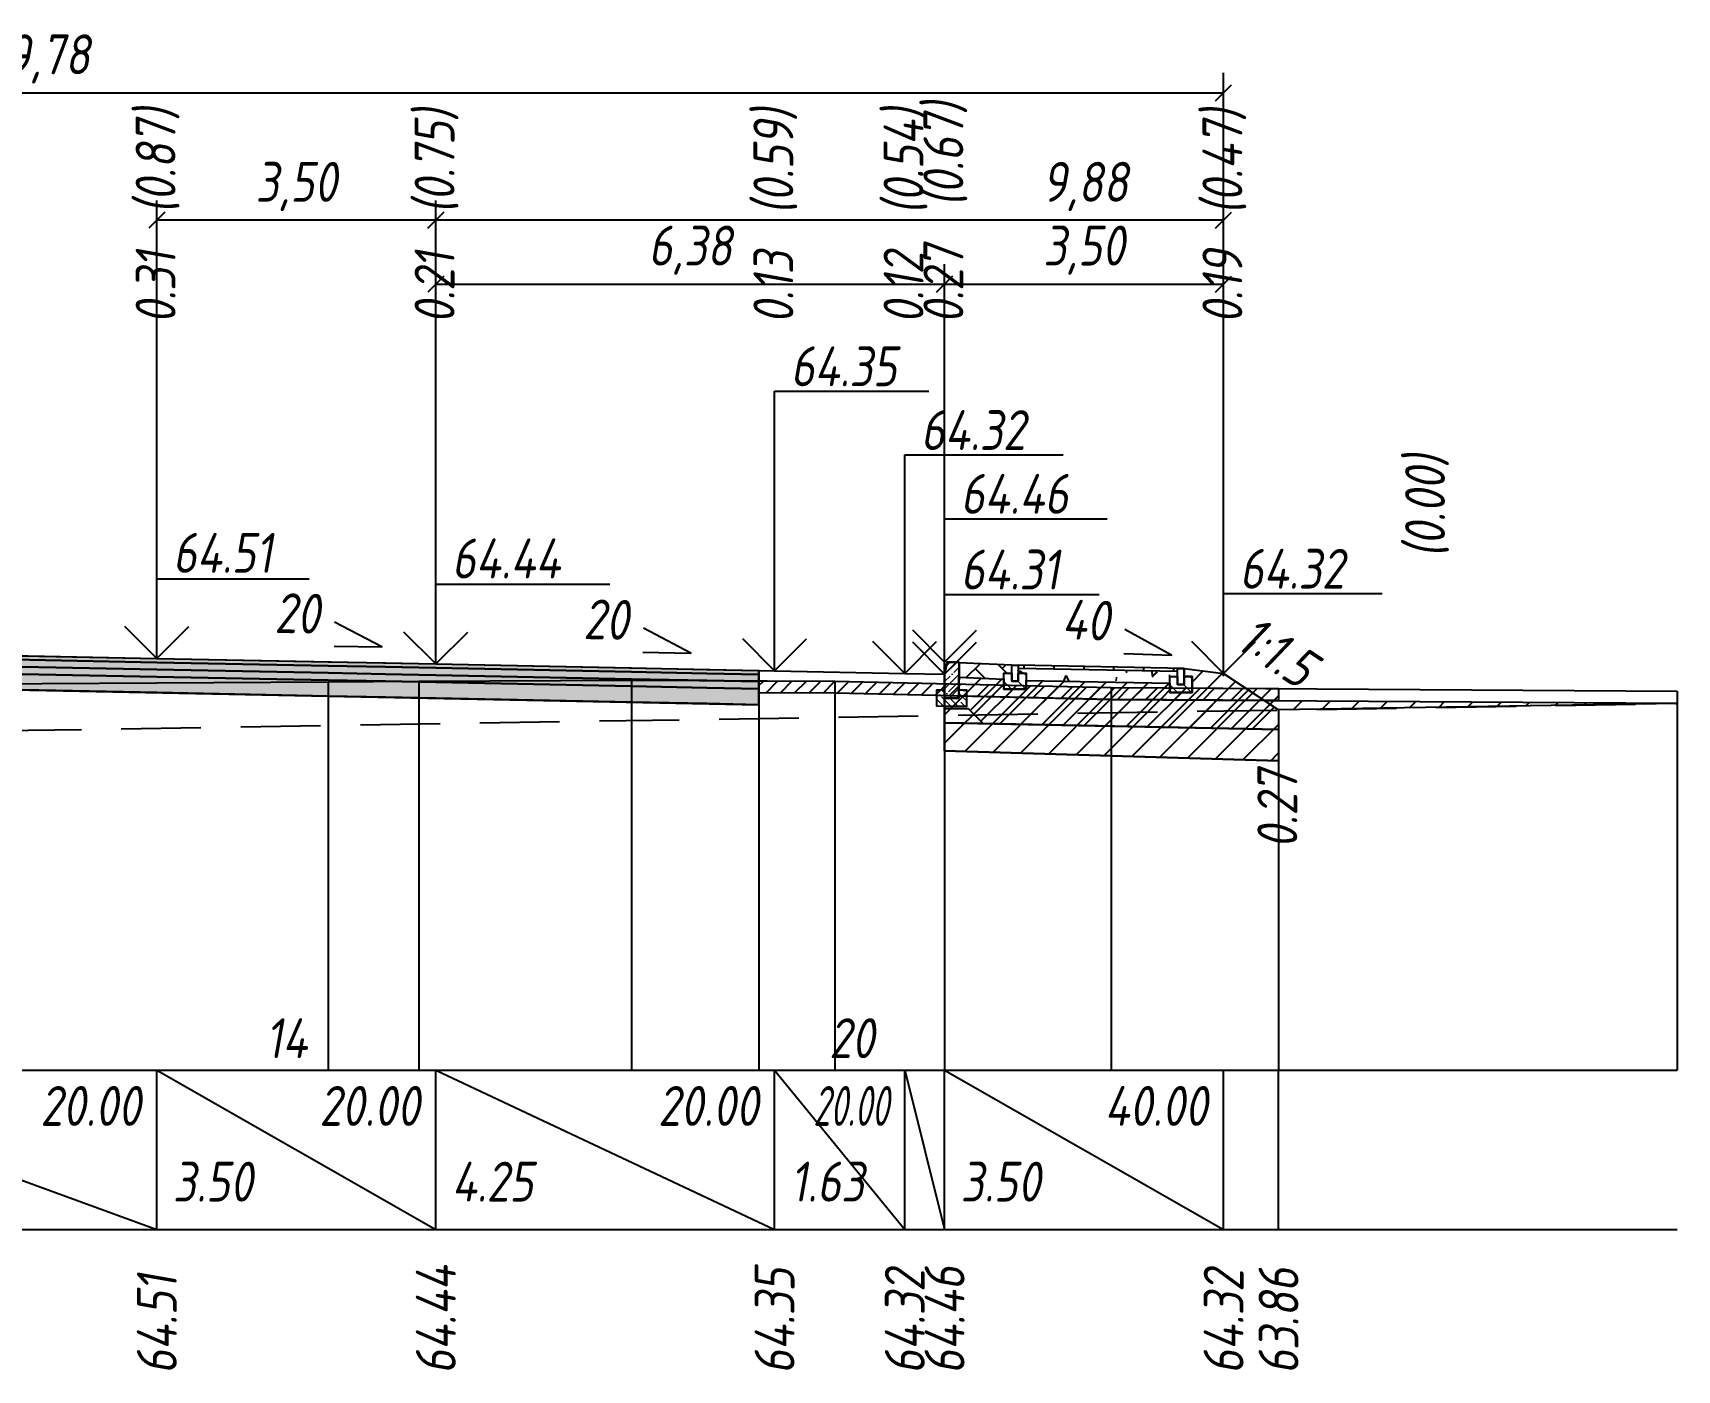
# Model space of a CAD drawing. Extents: x -717 to 1451, y -133302 to 233.
# Drawn here: x 186.9 to 290.1, y -129225.8 to -129141.9 of the extents above; entities that cross this region are included whole.
import ezdxf
from ezdxf.enums import TextEntityAlignment as Align

# ---------------------------------------------------------------- set-up
doc = ezdxf.new("R2010")
doc.units = 0
doc.linetypes.add('штриховая', pattern=[0.75, 0.5, -0.25])
for name, color, linetype in [('Интерполированный поперечник', 2, 'Continuous'), ('КОД_399', 252, 'Continuous'), ('Код_514', 1, 'Continuous'), ('Контур_0', 7, 'Continuous'), ('Контур_2660', 7, 'Continuous'), ('Контур_2665', 7, 'Continuous'), ('Контур_400', 7, 'Continuous'), ('Контур_508', 7, 'Continuous'), ('Контур_512', 7, 'Continuous'), ('Контур_513', 7, 'Continuous'), ('Красный поперечник', 1, 'Continuous'), ('Объём_2501', 7, 'Continuous'), ('Объём_2650', 7, 'Continuous'), ('Объём_2660', 7, 'Continuous'), ('Объём_2661', 7, 'Continuous'), ('Объём_2665', 7, 'Continuous'), ('Объём_2666', 7, 'Continuous'), ('Объём_2667', 7, 'Continuous'), ('Объём_2668', 7, 'Continuous'), ('Объём_2669', 7, 'Continuous'), ('Объём_2675', 7, 'Continuous'), ('Откосы', 7, 'Continuous'), ('Отметки покрытия', 7, 'Continuous'), ('Рабочие отметки', 7, 'Continuous'), ('Рабочие отметки доп.', 7, 'Continuous'), ('Слои выравнивания', 7, 'Continuous'), ('Таблица', 7, 'Continuous'), ('Уклоны проезжей части', 7, 'Continuous'), ('Черный поперечник', 3, 'Continuous')]:
    doc.layers.add(name, color=color, linetype=linetype)
for name, color, linetype, true_color in [('Контур_2540', 2, 'Continuous', 0xffff00), ('Контур_2562', 3, 'Continuous', 0x00ff00), ('Контур_2725', 7, 'Continuous', 0x323232), ('Контур_2736', 4, 'Continuous', 0x00ffff), ('Контур_2737', 4, 'Continuous', 0x00ffff), ('Контур_2738', 4, 'Continuous', 0x00ffff), ('Контур_2739', 4, 'Continuous', 0x00ffff), ('Контур_2741', 4, 'Continuous', 0x00ffff), ('Контур_2742', 4, 'Continuous', 0x00ffff), ('Контур_2743', 4, 'Continuous', 0x00ffff), ('Контур_2744', 7, 'Continuous', 0xa4ffff), ('Контур_2745', 7, 'Continuous', 0xa4ffff), ('Контур_2747', 4, 'Continuous', 0x00ffff), ('Контур_2748', 4, 'Continuous', 0x00ffff), ('Контур_2749', 4, 'Continuous', 0x00ffff), ('Контур_2750', 4, 'Continuous', 0x00ffff), ('Контур_2751', 4, 'Continuous', 0x00ffff), ('Контур_2752', 4, 'Continuous', 0x00ffff), ('Контур_2760', 7, 'Continuous', 0x323232), ('Контур_2761', 7, 'Continuous', 0x323232), ('Контур_2762', 7, 'Continuous', 0x323232), ('Контур_2763', 7, 'Continuous', 0x323232), ('Контур_402', 7, 'Continuous', 0xff6464), ('Контур_703', 4, 'Continuous', 0x00ffff), ('Контур_705', 4, 'Continuous', 0x00ffff), ('Контур_707', 4, 'Continuous', 0x00ffff), ('Контур_720', 131, 'Continuous', 0xaaffff), ('Объём_2520', 7, 'Continuous', 0x80ffff), ('Объём_2540', 2, 'Continuous', 0xffff00), ('Объём_2562', 3, 'Continuous', 0x00ff00), ('Объём_2563', 7, 'Continuous', 0xff8000), ('Объём_2570', 7, 'Continuous', 0x80ff00), ('Объём_2600', 7, 'Continuous', 0x808000)]:
    doc.layers.add(name, color=color, linetype=linetype, true_color=true_color)
doc.styles.get("Standard").update_dxf_attribs({"font": 'txt', "height": 2.5})
doc.styles.add('М', font='romand.shx', dxfattribs={"width": 0.8, "oblique": 10, "height": 2.5})
doc.dimstyles.new('ISO-25', dxfattribs={"dimtxt": 2.5, "dimasz": 2.5, "dimexe": 1.25, "dimexo": 0.625, "dimtad": 1, "dimtxsty": 'Standard', "dimcen": 2.5, "dimadec": 0, "dimazin": 0, "dimtfac": 1, "dimtmove": 0, "dimatfit": 3, "dimfxl": 1, "dimarcsym": 0})

# ---------------------------------------------------------------- blocks, each defined once
blk = doc.blocks.new('_Oblique')
at = {"color": 0, "linetype": 'ByBlock', "lineweight": -2}
blk.add_line((-0.5, -0.5), (0.5, 0.5), dxfattribs=at)
blk = doc.blocks.new('*D4029')
at = {"color": 0, "lineweight": -2, "transparency": 16777216}
for p, q in [((244.13, -129181.6), (244.13, -129156.44)), ((261.63, -129181.55), (261.63, -129156.44)), ((244.13, -129157.69), (261.63, -129157.69))]:
    blk.add_line(p, q, dxfattribs=at)
at = {"layer": 'Defpoints', "color": 0, "transparency": 16777216}
for p in [(261.63, -129157.69), (244.13, -129182.23), (261.63, -129182.18)]:
    blk.add_point(p, dxfattribs=at)
at = {"color": 0, "lineweight": -2, "transparency": 16777216, "rotation": 180}
blk.add_blockref('_Oblique', (244.13, -129157.69), dxfattribs=at)
at = {"color": 0, "lineweight": -2, "transparency": 16777216}
blk.add_blockref('_Oblique', (261.63, -129157.69), dxfattribs=at)
at = {"color": 0, "transparency": 16777216, "insert": (252.88, -129155.57), "char_height": 2.5, "width": 9.5833, "attachment_point": 5, "style": 'М'}
blk.add_mtext('3,50', dxfattribs=at)
blk = doc.blocks.new('*D4031')
at = {"color": 0, "lineweight": -2, "transparency": 16777216}
for p, q in [((212.22, -129180.96), (212.22, -129156.44)), ((244.13, -129181.6), (244.13, -129156.44)), ((212.22, -129157.69), (244.13, -129157.69))]:
    blk.add_line(p, q, dxfattribs=at)
at = {"layer": 'Defpoints', "color": 0, "transparency": 16777216}
for p in [(244.13, -129157.69), (212.22, -129181.59), (244.13, -129182.23)]:
    blk.add_point(p, dxfattribs=at)
at = {"color": 0, "lineweight": -2, "transparency": 16777216, "rotation": 180}
blk.add_blockref('_Oblique', (212.22, -129157.69), dxfattribs=at)
at = {"color": 0, "lineweight": -2, "transparency": 16777216}
blk.add_blockref('_Oblique', (244.13, -129157.69), dxfattribs=at)
at = {"color": 0, "transparency": 16777216, "insert": (228.18, -129155.57), "char_height": 2.5, "width": 10, "attachment_point": 5, "style": 'М'}
blk.add_mtext('6,38', dxfattribs=at)
blk = doc.blocks.new('*D4033')
at = {"color": 0, "lineweight": -2, "transparency": 16777216}
for p, q in [((194.72, -129180.61), (194.72, -129152.44)), ((212.22, -129180.96), (212.22, -129152.44)), ((212.22, -129153.69), (194.72, -129153.69))]:
    blk.add_line(p, q, dxfattribs=at)
at = {"layer": 'Defpoints', "color": 0, "transparency": 16777216}
for p in [(194.72, -129153.69), (194.72, -129181.24), (212.22, -129181.59)]:
    blk.add_point(p, dxfattribs=at)
at = {"color": 0, "lineweight": -2, "transparency": 16777216, "rotation": 180}
blk.add_blockref('_Oblique', (194.72, -129153.69), dxfattribs=at)
at = {"color": 0, "lineweight": -2, "transparency": 16777216}
blk.add_blockref('_Oblique', (212.22, -129153.69), dxfattribs=at)
at = {"color": 0, "transparency": 16777216, "insert": (203.47, -129151.57), "char_height": 2.5, "width": 9.5833, "attachment_point": 5, "style": 'М'}
blk.add_mtext('3,50', dxfattribs=at)
blk = doc.blocks.new('*D4034')
at = {"color": 0, "lineweight": -2, "transparency": 16777216}
for p, q in [((212.22, -129180.96), (212.22, -129152.44)), ((261.63, -129182.3), (261.63, -129152.44)), ((261.63, -129153.69), (212.22, -129153.69))]:
    blk.add_line(p, q, dxfattribs=at)
at = {"layer": 'Defpoints', "color": 0, "transparency": 16777216}
for p in [(212.22, -129153.69), (212.22, -129181.59), (261.63, -129182.93)]:
    blk.add_point(p, dxfattribs=at)
at = {"color": 0, "lineweight": -2, "transparency": 16777216, "rotation": 180}
blk.add_blockref('_Oblique', (212.22, -129153.69), dxfattribs=at)
at = {"color": 0, "lineweight": -2, "transparency": 16777216}
blk.add_blockref('_Oblique', (261.63, -129153.69), dxfattribs=at)
at = {"color": 0, "transparency": 16777216, "insert": (252.96, -129151.57), "char_height": 2.5, "width": 10, "attachment_point": 5, "style": 'М'}
blk.add_mtext('9,88', dxfattribs=at)
blk = doc.blocks.new('*D4036')
at = {"color": 0, "lineweight": -2, "transparency": 16777216}
for p, q in [((112.72, -129181.29), (112.72, -129144.44)), ((261.63, -129182.3), (261.63, -129144.44)), ((112.72, -129145.69), (261.63, -129145.69))]:
    blk.add_line(p, q, dxfattribs=at)
at = {"layer": 'Defpoints', "color": 0, "transparency": 16777216}
for p in [(261.63, -129145.69), (112.72, -129181.92), (261.63, -129182.93)]:
    blk.add_point(p, dxfattribs=at)
at = {"color": 0, "lineweight": -2, "transparency": 16777216, "rotation": 180}
blk.add_blockref('_Oblique', (112.72, -129145.69), dxfattribs=at)
at = {"color": 0, "lineweight": -2, "transparency": 16777216}
blk.add_blockref('_Oblique', (261.63, -129145.69), dxfattribs=at)
at = {"color": 0, "transparency": 16777216, "insert": (187.18, -129143.57), "char_height": 2.5, "width": 12.5, "attachment_point": 5, "style": 'М'}
blk.add_mtext('29,78', dxfattribs=at)
blk = doc.blocks.new('БР100.30.18')
at = {"linetype": 'Continuous', "lineweight": 13}
h = blk.add_hatch(dxfattribs=at)
h.set_pattern_fill('ANSI35', scale=5)
h.set_pattern_definition([(45, (-1504.996, -4799.2297), (-0.88388348, 0.88388348), []), (45, (-1504.1121, -4799.2297), (-0.88388348, 0.88388348), [1.5625, -0.3125, 0, -0.3125])])
h.paths.add_polyline_path([(0.3, 3.47), (1.8, 3.47), (1.8, -1.03), (0, -1.03), (0, 1.97)])
h = blk.add_hatch(dxfattribs=at)
h.set_pattern_fill('ANSI35', scale=5, angle=90)
h.set_pattern_definition([(135, (-1504.996, -4800.7297), (-0.88388348, -0.88388348), []), (135, (-1504.996, -4799.8458), (-0.88388348, -0.88388348), [1.5625, -0.3125, 0, -0.3125])])
h.paths.add_polyline_path([(-1, -0.03), (0, -0.03), (0, -1.03), (1.8, -1.03), (1.8, -0.03), (2.8, -0.03), (2.8, -2.03), (-1, -2.03)])
at = {"color": 7, "lineweight": 30}
blk.add_lwpolyline([(1.8, -1.03), (0, -1.03), (0, 1.97), (0.3, 3.47), (1.8, 3.47)], close=True, dxfattribs=at)
at = {"linetype": 'Continuous'}
blk.add_lwpolyline([(0, -0.03), (-1, -0.03), (-1, -2.03), (2.8, -2.03), (2.8, -0.03), (1.8, -0.03)], dxfattribs=at)

msp = doc.modelspace()

# ---------------------------------------------------------------- hatches: boundary and pattern name
at = {"linetype": 'Continuous'}
h = msp.add_hatch(dxfattribs=at)
h.set_pattern_fill('AR-HBONE', color=253, scale=0.3)
h.set_pattern_definition([(45, (-50.9383, -134987.4481), (0, 1.69705627), [3.6, -1.2]), (135, (-50.0898, -134986.5996), (1e-16, 1.69705627), [3.6, -1.2])])
h.paths.add_polyline_path([(248.755, -129181.599), (248.755, -129182.599), (248.755, -129182.599)])
h.paths.add_polyline_path([(245.034, -129181.45), (248.355, -129181.599), (248.355, -129182.099), (247.855, -129182.099), (247.855, -129182.477), (245.033, -129182.351)])
at = {"linetype": 'Continuous', "lineweight": 13}
h = msp.add_hatch(dxfattribs=at)
h.set_pattern_fill('ANSI35', scale=5, angle=90)
h.set_pattern_definition([(135, (-1619.3291, -63453.9706), (-0.883883476, -0.883883476), []), (135, (-1619.3291, -63453.0867), (-0.883883476, -0.883883476), [1.5625, -0.3125, 0, -0.3125])])
h.paths.add_polyline_path([(247.855, -129182.099), (248.354, -129182.099), (248.355, -129182.599), (248.755, -129182.599), (248.755, -129182.099), (249.255, -129182.099), (249.255, -129183.099), (247.855, -129183.099)])
at = {"linetype": 'Continuous'}
h = msp.add_hatch(dxfattribs=at)
h.set_pattern_fill('ANSI31', color=256, scale=15, angle=45, style=0)
h.set_pattern_definition([(90, (-1663.3746, -134135.2296), (-1.875, 3e-16), [])])
h.paths.add_polyline_path([(258.75, -129181.805), (248.755, -129181.599), (248.755, -129181.799), (258.75, -129181.997)])
at = {"linetype": 'Continuous', "lineweight": 13}
h = msp.add_hatch(dxfattribs=at)
h.set_pattern_fill('ANSI35', scale=5, angle=90)
h.set_pattern_definition([(135, (-1608.9336, -63454.1767), (-0.883883476, -0.883883476), []), (135, (-1608.9336, -63453.2928), (-0.883883476, -0.883883476), [1.5625, -0.3125, 0, -0.3125])])
h.paths.add_polyline_path([(258.25, -129182.305), (258.75, -129182.305), (258.75, -129182.805), (259.15, -129182.805), (259.15, -129182.305), (259.65, -129182.305), (259.65, -129183.305), (258.25, -129183.305)])
at = {"layer": 'КОД_399'}
h = msp.add_hatch(dxfattribs=at)
h.set_pattern_fill('AR-CONC', scale=0.7, angle=45, style=0)
h.set_pattern_definition([(95, (-1663.4565, -134135.319), (3.860864, 3.2396496), [0.525, -5.775]), (40, (-1663.4565, -134135.319), (-4.409945, 3.036377), [0.42, -4.62]), (145.45144, (-1663.135, -134135.049), (-0.549081, 6.2760265), [0.4461813, -4.907995]), (91.1842, (-1664.4465, -134134.329), (6.101854, 4.4632964), [0.7875, -8.6625]), (141.63564, (-1663.938, -134133.957), (-0.1953, 9.447982), [0.669272, -7.361996]), (36.18416, (-1664.4465, -134134.329), (-0.1953, 9.447982), [0.63, -6.93]), (66, (-1663.704, -134134.0814), (4.947401, 0.9616773), [0.525, -5.775]), (11, (-1663.704, -134134.0814), (-2.38496, 4.793659), [0.42, -4.62]), (116.45144, (-1663.2917, -134134.0013), (2.562441, 5.7553363), [0.4461813, -4.907995]), (82.5, (-1663.4565, -134135.3188), (-1.5875523, 1.7079287), [0, -4.564, 0, -4.69, 0, -4.6375]), (52.5, (-1663.4565, -134135.3188), (-0.6501106, 3.2543661), [0, -2.674, 0, -4.459, 0, -1.7675]), (12.5, (-1664.5603, -134136.4226), (2.7539272, 2.5306453), [0, -1.75, 0, -5.46, 0, -7.245]), (2.5, (-1665.0553, -134136.9176), (2.3911299, 3.3821186), [0, -2.275, 0, -3.626, 0, -5.145])])
h.paths.add_polyline_path([(258.25, -129182.305), (258.75, -129182.305), (258.75, -129181.997), (248.755, -129181.799), (248.755, -129182.099), (249.255, -129182.099), (249.255, -129182.559), (258.25, -129182.737)])
at = {"layer": 'Объём_2563'}
h = msp.add_hatch(dxfattribs=at)
h.set_pattern_fill('ANSI31', color=256, scale=0.3)
h.paths.add_polyline_path([(112.717, -129181.855), (119.717, -129181.575), (119.717, -129183.725), (118.217, -129183.755), (117.298, -129184.674), (108.217, -129184.855)])
h.paths.add_polyline_path([(265.08, -129185.633), (246.552, -129185.262), (245.633, -129184.344), (244.133, -129184.314), (244.134, -129184.164), (245.532, -129184.165), (245.532, -129183.165), (245.032, -129183.165), (245.033, -129182.351), (247.855, -129182.477), (247.855, -129183.099), (249.255, -129183.099), (249.255, -129182.559), (258.25, -129182.737), (258.25, -129183.305), (259.65, -129183.305), (259.65, -129182.305), (259.15, -129182.305), (259.15, -129181.805), (261.633, -129182.114), (265.08, -129184.411)])
at = {"layer": 'Объём_2570'}
h = msp.add_hatch(dxfattribs=at)
h.set_pattern_fill('ANSI31', color=256, scale=0.2)
h.paths.add_polyline_path([(125.212, -129184.896), (124.755, -129184.824), (121.868, -129185.019), (119.575, -129185.213), (114.325, -129185.524), (110.025, -129185.648), (105, -129185.944), (105, -129185.194), (110.025, -129184.898), (114.325, -129184.774), (119.575, -129184.463), (121.868, -129184.269), (124.755, -129184.074), (125.212, -129184.146)])
h.paths.add_polyline_path([(232.487, -129183.331), (232.487, -129182.581), (237.256, -129182.604), (254.583, -129182.999), (265.08, -129183.068), (265.08, -129183.818), (254.583, -129183.749), (237.256, -129183.354)])
at = {"layer": 'Объём_2600'}
h = msp.add_hatch(dxfattribs=at)
h.set_pattern_fill('ANSI31', color=6, scale=0.4)
h.paths.add_polyline_path([(124.755, -129185.949), (105.719, -129186.52), (105, -129187), (80.399, -129187.398), (110.025, -129185.648), (114.325, -129185.524), (119.575, -129185.213), (121.868, -129185.019), (124.755, -129184.824)])
h.paths.add_polyline_path([(265.08, -129187.611), (244.133, -129186.983), (244.133, -129183.51), (254.583, -129183.749), (290.08, -129183.987), (290.08, -129184.007), (265.08, -129184.411)])
at = {"layer": 'Слои выравнивания'}
for color, points in [(2, [(173.226, -129180.746), (176.725, -129180.816), (194.717, -129181.175), (205.457, -129181.39), (209.066, -129181.462), (211.142, -129181.504), (212.217, -129181.525), (224.494, -129181.771), (229.21, -129181.865), (232.487, -129181.931), (232.487, -129182.181), (229.21, -129182.115), (224.494, -129182.021), (212.217, -129181.775), (211.142, -129181.754), (209.066, -129181.712), (205.457, -129181.64), (194.717, -129181.425), (176.725, -129181.066), (173.226, -129180.996)]), (3, [(173.226, -129180.996), (176.725, -129181.066), (194.717, -129181.425), (205.457, -129181.64), (209.066, -129181.712), (211.142, -129181.754), (212.217, -129181.775), (224.494, -129182.021), (229.21, -129182.115), (232.487, -129182.181), (232.487, -129182.631), (229.21, -129182.565), (224.494, -129182.471), (212.217, -129182.225), (211.142, -129182.204), (209.066, -129182.162), (205.457, -129182.09), (194.717, -129181.875), (176.725, -129181.516), (173.226, -129181.446)]), (4, [(173.226, -129181.446), (176.725, -129181.516), (194.717, -129181.875), (205.457, -129182.09), (209.066, -129182.162), (211.142, -129182.204), (212.217, -129182.225), (224.494, -129182.471), (229.21, -129182.565), (232.487, -129182.631), (232.487, -129183.081), (229.21, -129183.015), (224.494, -129182.921), (212.217, -129182.675), (211.142, -129182.654), (209.066, -129182.612), (205.457, -129182.54), (194.717, -129182.325), (176.725, -129181.966), (173.226, -129181.896)]), (5, [(173.226, -129181.896), (176.725, -129181.966), (194.717, -129182.325), (205.457, -129182.54), (209.066, -129182.612), (211.142, -129182.654), (212.217, -129182.675), (224.494, -129182.921), (229.21, -129183.015), (232.487, -129183.081), (232.487, -129184.081), (229.21, -129184.015), (224.494, -129183.921), (212.217, -129183.675), (211.142, -129183.654), (209.066, -129183.612), (205.457, -129183.54), (194.717, -129183.325), (176.725, -129182.966), (173.226, -129182.896)])]:
    msp.add_hatch(color=color, dxfattribs=at).paths.add_polyline_path(points)

# ---------------------------------------------------------------- linework, layer by layer
for points in [[(248.355, -129181.599), (245.034, -129181.45), (245.033, -129182.351), (247.855, -129182.477), (247.855, -129182.099), (248.355, -129182.099), (248.355, -129181.599)], [(248.755, -129182.099), (249.255, -129182.099), (249.255, -129183.099), (247.855, -129183.099), (247.855, -129182.099), (248.355, -129182.099), (248.355, -129182.599), (248.755, -129182.599), (248.755, -129182.099)], [(248.355, -129181.599), (248.755, -129181.599), (248.755, -129182.599), (248.355, -129182.599), (248.355, -129181.599)], [(259.15, -129181.805), (248.755, -129181.599)], [(258.75, -129181.997), (248.755, -129181.799)], [(258.75, -129181.805), (259.15, -129181.805), (259.15, -129182.805), (258.75, -129182.805), (258.75, -129181.805)], [(249.255, -129182.559), (258.25, -129182.737)], [(259.15, -129182.305), (259.65, -129182.305), (259.65, -129183.305), (258.25, -129183.305), (258.25, -129182.305), (258.75, -129182.305), (258.75, -129182.805), (259.15, -129182.805), (259.15, -129182.305)]]:
    msp.add_lwpolyline(points)
at = {"layer": 'Интерполированный поперечник', "linetype": 'штриховая', "ltscale": 10, "flags": 128}
msp.add_lwpolyline([(80, -129187.404), (290.08, -129184.007)], dxfattribs=at)
at = {"layer": 'Код_514'}
for p, q in [((167.217, -129207), (194.717, -129217)), ((194.717, -129217), (194.717, -129207)), ((194.717, -129207), (212.217, -129217)), ((212.217, -129217), (212.217, -129207)), ((212.217, -129207), (233.467, -129217)), ((233.467, -129217), (233.467, -129207)), ((233.467, -129207), (241.633, -129217)), ((241.633, -129217), (241.633, -129207)), ((241.633, -129207), (244.133, -129217)), ((244.133, -129217), (244.133, -129207)), ((244.133, -129217), (244.133, -129207)), ((244.133, -129207), (261.633, -129217)), ((261.633, -129217), (261.633, -129207)), ((265.08, -129217), (265.08, -129207))]:
    msp.add_line(p, q, dxfattribs=at)
at = {"layer": 'Контур_0', "flags": 128}
for points in [[(261.633, -129182.114), (265.08, -129184.411), (265.08, -129184.411), (265.08, -129184.411), (265.08, -129184.411), (265.08, -129184.411), (265.08, -129184.411), (265.08, -129184.411), (265.08, -129184.411), (265.08, -129184.411), (265.08, -129184.411), (265.08, -129184.411), (265.08, -129184.411), (265.08, -129184.411), (265.08, -129184.411), (265.08, -129184.411)], [(261.633, -129182.114), (265.08, -129184.411), (265.08, -129184.411), (265.08, -129184.411), (265.08, -129184.411), (265.08, -129184.411), (265.08, -129184.411), (265.08, -129184.411), (265.08, -129184.411), (265.08, -129184.411), (265.08, -129184.411), (265.08, -129184.411), (265.08, -129184.411), (265.08, -129184.411), (265.08, -129184.411), (265.08, -129184.411), (265.08, -129184.411), (265.08, -129184.411), (265.08, -129184.411), (265.08, -129184.411), (265.08, -129184.411), (265.08, -129184.411), (265.08, -129184.411), (265.08, -129184.411), (265.08, -129184.411), (265.08, -129184.411), (265.08, -129184.411), (265.08, -129184.411), (265.08, -129184.411), (265.08, -129184.411)]]:
    msp.add_lwpolyline(points, dxfattribs=at)
at = {"layer": 'Контур_0', "color": 250, "flags": 128}
for points in [[(244.133, -129185.214), (244.133, -129184.314), (245.633, -129184.344), (246.552, -129185.262), (244.133, -129185.214), (244.133, -129185.214)], [(244.133, -129184.314), (245.633, -129184.344), (246.552, -129185.262), (265.08, -129185.633)]]:
    msp.add_lwpolyline(points, dxfattribs=at)
at = {"layer": 'Контур_2540', "flags": 128}
msp.add_lwpolyline([(265.08, -129187.229), (265.08, -129187.611), (244.133, -129186.983), (244.133, -129185.214), (265.08, -129185.633), (265.08, -129187.229), (265.08, -129187.229)], dxfattribs=at)
at = {"layer": 'Контур_2562', "flags": 128}
msp.add_lwpolyline([(261.633, -129182.114), (261.633, -129182.114), (261.633, -129182.114), (261.633, -129182.114), (261.633, -129182.114)], dxfattribs=at)
at = {"layer": 'Контур_2660', "flags": 128}
msp.add_lwpolyline([(244.133, -129186.983), (265.08, -129187.611)], dxfattribs=at)
at = {"layer": 'Контур_2665', "flags": 128}
msp.add_lwpolyline([(261.633, -129182.114), (261.633, -129182.114)], dxfattribs=at)
at = {"layer": 'Контур_2725', "flags": 128}
msp.add_lwpolyline([(124.755, -129184.074), (125.212, -129184.146), (139.717, -129183.759), (153.177, -129183.401), (167.217, -129183.047), (171.013, -129182.951), (172.12, -129182.974), (172.12, -129182.924), (173.226, -129182.946), (173.226, -129182.896), (176.725, -129182.966), (194.717, -129183.325), (205.457, -129183.54), (209.066, -129183.612), (211.142, -129183.654), (212.217, -129183.675), (224.494, -129183.921), (229.21, -129184.015), (232.487, -129184.081)], dxfattribs=at)
at = {"layer": 'Контур_2736', "flags": 128}
msp.add_lwpolyline([(261.633, -129182.114), (265.08, -129184.411)], dxfattribs=at)
at = {"layer": 'Контур_2737', "flags": 128}
msp.add_lwpolyline([(265.08, -129184.411), (265.08, -129184.411)], dxfattribs=at)
at = {"layer": 'Контур_2738', "flags": 128}
msp.add_lwpolyline([(265.08, -129184.411), (265.08, -129184.411)], dxfattribs=at)
at = {"layer": 'Контур_2739', "flags": 128}
msp.add_lwpolyline([(265.08, -129184.411), (265.08, -129184.411)], dxfattribs=at)
at = {"layer": 'Контур_2741', "flags": 128}
msp.add_lwpolyline([(265.08, -129184.411), (265.08, -129184.411)], dxfattribs=at)
at = {"layer": 'Контур_2742', "flags": 128}
msp.add_lwpolyline([(265.08, -129184.411), (265.08, -129184.411)], dxfattribs=at)
at = {"layer": 'Контур_2743', "flags": 128}
msp.add_lwpolyline([(265.08, -129184.411), (265.08, -129184.411)], dxfattribs=at)
at = {"layer": 'Контур_2744', "flags": 128}
msp.add_lwpolyline([(265.08, -129184.411), (265.08, -129184.411)], dxfattribs=at)
msp.add_lwpolyline([(265.08, -129184.411), (265.08, -129184.411)], dxfattribs=at)
msp.add_lwpolyline([(265.08, -129184.411), (265.08, -129184.411)], dxfattribs=at)
msp.add_lwpolyline([(265.08, -129184.411), (265.08, -129184.411)], dxfattribs=at)
msp.add_lwpolyline([(265.08, -129184.411), (265.08, -129184.411)], dxfattribs=at)
msp.add_lwpolyline([(265.08, -129184.411), (265.08, -129184.411)], dxfattribs=at)
at = {"layer": 'Контур_2745', "flags": 128}
msp.add_lwpolyline([(265.08, -129184.411), (265.08, -129184.411)], dxfattribs=at)
msp.add_lwpolyline([(265.08, -129184.411), (265.08, -129184.411)], dxfattribs=at)
msp.add_lwpolyline([(265.08, -129184.411), (265.08, -129184.411)], dxfattribs=at)
msp.add_lwpolyline([(265.08, -129184.411), (265.08, -129184.411)], dxfattribs=at)
msp.add_lwpolyline([(265.08, -129184.411), (265.08, -129184.411)], dxfattribs=at)
msp.add_lwpolyline([(265.08, -129184.411), (265.08, -129184.411)], dxfattribs=at)
at = {"layer": 'Контур_2747', "flags": 128}
msp.add_lwpolyline([(265.08, -129184.411), (265.08, -129184.411)], dxfattribs=at)
at = {"layer": 'Контур_2748', "flags": 128}
msp.add_lwpolyline([(265.08, -129184.411), (265.08, -129184.411)], dxfattribs=at)
at = {"layer": 'Контур_2749', "flags": 128}
msp.add_lwpolyline([(265.08, -129184.411), (265.08, -129184.411)], dxfattribs=at)
at = {"layer": 'Контур_2750', "flags": 128}
msp.add_lwpolyline([(265.08, -129184.411), (265.08, -129184.411)], dxfattribs=at)
at = {"layer": 'Контур_2751', "flags": 128}
msp.add_lwpolyline([(265.08, -129184.411), (265.08, -129184.411)], dxfattribs=at)
at = {"layer": 'Контур_2752', "flags": 128}
msp.add_lwpolyline([(265.08, -129184.411), (265.08, -129184.411)], dxfattribs=at)
at = {"layer": 'Контур_2760', "flags": 128}
msp.add_lwpolyline([(124.755, -129181.475), (125.212, -129181.466), (139.717, -129181.175), (153.177, -129180.906), (167.217, -129180.625), (171.013, -129180.701), (172.12, -129180.724), (173.226, -129180.746), (176.725, -129180.816), (194.717, -129181.175), (205.457, -129181.39), (209.066, -129181.462), (211.142, -129181.504), (212.217, -129181.525), (224.494, -129181.771), (229.21, -129181.865), (232.487, -129181.931)], dxfattribs=at)
at = {"layer": 'Контур_2761', "flags": 128}
msp.add_lwpolyline([(124.755, -129181.725), (125.212, -129181.716), (139.717, -129181.425), (153.177, -129181.156), (167.217, -129180.875), (171.013, -129180.951), (172.12, -129180.974), (173.226, -129180.996), (176.725, -129181.066), (194.717, -129181.425), (205.457, -129181.64), (209.066, -129181.712), (211.142, -129181.754), (212.217, -129181.775), (224.494, -129182.021), (229.21, -129182.115), (232.487, -129182.181)], dxfattribs=at)
at = {"layer": 'Контур_2762', "flags": 128}
msp.add_lwpolyline([(124.755, -129182.175), (125.212, -129182.166), (139.717, -129181.875), (153.177, -129181.606), (167.217, -129181.325), (171.013, -129181.401), (172.12, -129181.424), (173.226, -129181.446), (176.725, -129181.516), (194.717, -129181.875), (205.457, -129182.09), (209.066, -129182.162), (211.142, -129182.204), (212.217, -129182.225), (224.494, -129182.471), (229.21, -129182.565), (232.487, -129182.631)], dxfattribs=at)
at = {"layer": 'Контур_2763', "flags": 128}
msp.add_lwpolyline([(124.755, -129182.625), (125.212, -129182.616), (139.717, -129182.325), (153.177, -129182.056), (167.217, -129181.775), (171.013, -129181.851), (172.12, -129181.874), (173.226, -129181.896), (176.725, -129181.966), (194.717, -129182.325), (205.457, -129182.54), (209.066, -129182.612), (211.142, -129182.654), (212.217, -129182.675), (224.494, -129182.921), (229.21, -129183.015), (232.487, -129183.081)], dxfattribs=at)
at = {"layer": 'Контур_400', "flags": 128}
msp.add_lwpolyline([(167.217, -129180.625), (194.717, -129181.175), (212.217, -129181.525), (212.217, -129181.525), (212.217, -129181.525), (212.217, -129181.525), (233.467, -129181.95), (241.633, -129182.114), (244.133, -129182.164)], dxfattribs=at)
at = {"layer": 'Контур_402', "flags": 128}
msp.add_lwpolyline([(105.719, -129186.52), (124.755, -129185.949), (124.755, -129184.074), (125.212, -129184.146), (153.177, -129183.401), (167.217, -129183.047), (171.013, -129182.951), (172.12, -129182.974), (172.12, -129182.924), (173.226, -129182.946), (173.226, -129182.896), (232.487, -129184.081), (232.487, -129181.931), (233.467, -129181.95), (241.633, -129182.114), (244.133, -129182.164), (244.133, -129186.983), (265.08, -129187.611)], dxfattribs=at)
at = {"layer": 'Контур_508', "flags": 128}
msp.add_lwpolyline([(105, -129187), (105.719, -129186.52), (124.755, -129185.949), (124.755, -129184.074), (125.212, -129184.146), (153.177, -129183.401), (167.217, -129183.047), (171.013, -129182.951), (172.12, -129182.974), (172.12, -129182.924), (173.226, -129182.946), (173.226, -129182.896), (232.487, -129184.081), (232.487, -129181.931), (233.467, -129181.95), (241.633, -129182.114), (244.133, -129182.164), (244.133, -129186.983), (265.08, -129187.611)], dxfattribs=at)
at = {"layer": 'Контур_512', "flags": 128}
msp.add_lwpolyline([(244.133, -129186.983), (265.08, -129187.611)], dxfattribs=at)
at = {"layer": 'Контур_513', "flags": 128}
msp.add_lwpolyline([(105, -129187), (105.719, -129186.52), (124.755, -129185.949), (124.755, -129184.074), (125.212, -129184.146), (153.177, -129183.401), (167.217, -129183.047), (171.013, -129182.951), (172.12, -129182.974), (172.12, -129182.924), (173.226, -129182.946), (173.226, -129182.896), (232.487, -129184.081), (232.487, -129181.931), (233.467, -129181.95), (241.633, -129182.114), (244.133, -129182.164), (244.133, -129186.983), (265.08, -129187.611)], dxfattribs=at)
at = {"layer": 'Контур_703', "flags": 128}
for points in [[(261.633, -129182.114), (265.08, -129184.411)], [(265.08, -129184.411), (265.08, -129184.411)]]:
    msp.add_lwpolyline(points, dxfattribs=at)
at = {"layer": 'Контур_705', "flags": 128}
msp.add_lwpolyline([(265.08, -129184.411), (265.08, -129184.411)], dxfattribs=at)
at = {"layer": 'Контур_707', "flags": 128}
msp.add_lwpolyline([(265.08, -129184.411), (265.08, -129184.411)], dxfattribs=at)
at = {"layer": 'Контур_720', "flags": 128}
msp.add_lwpolyline([(265.08, -129184.411), (265.08, -129184.411)], dxfattribs=at)
at = {"layer": 'Красный поперечник'}
for p, q in [((167.217, -129180.625), (194.717, -129181.175)), ((194.717, -129181.175), (212.217, -129181.525)), ((212.217, -129181.525), (233.467, -129181.95)), ((233.467, -129181.95), (241.633, -129182.114)), ((241.633, -129182.114), (244.133, -129182.164)), ((261.633, -129182.114), (265.08, -129184.411)), ((244.133, -129186.983), (244.133, -129207)), ((265.08, -129187.611), (265.08, -129207))]:
    msp.add_line(p, q, dxfattribs=at)
at = {"layer": 'Объём_2501', "flags": 128}
for points in [[(167.217, -129180.625), (194.717, -129181.175), (212.217, -129181.525), (212.217, -129181.525), (212.217, -129181.525), (212.217, -129181.525), (233.467, -129181.95), (241.633, -129182.114), (244.133, -129182.164)], [(212.217, -129181.525), (233.467, -129181.95), (241.633, -129182.114), (244.133, -129182.164)]]:
    msp.add_lwpolyline(points, dxfattribs=at)
at = {"layer": 'Объём_2520', "color": 250, "flags": 128}
msp.add_lwpolyline([(244.133, -129185.214), (244.133, -129184.314), (245.633, -129184.344), (246.552, -129185.262), (244.133, -129185.214), (244.133, -129185.214)], dxfattribs=at)
msp.add_lwpolyline([(244.133, -129185.214), (244.133, -129184.314), (245.633, -129184.344), (246.552, -129185.262), (244.133, -129185.214), (244.133, -129185.214)], dxfattribs=at)
at = {"layer": 'Объём_2540', "flags": 128}
msp.add_lwpolyline([(265.08, -129187.229), (265.08, -129187.611), (244.133, -129186.983), (244.133, -129185.214), (265.08, -129185.633), (265.08, -129187.229), (265.08, -129187.229)], dxfattribs=at)
msp.add_lwpolyline([(265.08, -129187.229), (265.08, -129187.611), (244.133, -129186.983), (244.133, -129185.214), (265.08, -129185.633), (265.08, -129187.229), (265.08, -129187.229)], dxfattribs=at)
at = {"layer": 'Объём_2562', "flags": 128}
msp.add_lwpolyline([(261.633, -129182.114), (261.633, -129182.114), (261.633, -129182.114), (261.633, -129182.114), (261.633, -129182.114)], dxfattribs=at)
msp.add_lwpolyline([(261.633, -129182.114), (261.633, -129182.114), (261.633, -129182.114), (261.633, -129182.114), (261.633, -129182.114)], dxfattribs=at)
at = {"layer": 'Объём_2563', "color": 250, "flags": 128}
msp.add_lwpolyline([(265.08, -129185.633), (246.552, -129185.262), (245.633, -129184.344), (244.133, -129184.314), (244.134, -129184.164), (245.532, -129184.165), (245.532, -129183.165), (245.032, -129183.165), (245.033, -129182.351), (247.855, -129182.477), (247.855, -129183.099), (249.255, -129183.099), (249.255, -129182.559), (258.25, -129182.737), (258.25, -129183.305), (259.65, -129183.305), (259.65, -129182.305), (259.15, -129182.305), (259.15, -129181.805), (261.633, -129182.114), (265.08, -129184.411), (265.08, -129185.633), (265.08, -129185.633)], dxfattribs=at)
at = {"layer": 'Объём_2570', "flags": 128}
msp.add_lwpolyline([(232.487, -129183.331), (232.487, -129182.581), (237.256, -129182.604), (254.583, -129182.999), (265.08, -129183.068), (265.08, -129183.818), (265.08, -129183.818), (265.08, -129183.818), (254.583, -129183.749), (237.256, -129183.354), (232.487, -129183.331), (232.487, -129183.331)], dxfattribs=at)
at = {"layer": 'Объём_2650', "color": 6, "flags": 128}
msp.add_lwpolyline([(265.08, -129187.611), (244.133, -129186.983), (244.133, -129183.51), (254.583, -129183.749), (290.08, -129183.987), (290.08, -129184.007), (265.08, -129184.411), (265.08, -129187.611), (265.08, -129187.611)], dxfattribs=at)
at = {"layer": 'Объём_2660', "flags": 128}
msp.add_lwpolyline([(244.133, -129186.983), (265.08, -129187.611)], dxfattribs=at)
msp.add_lwpolyline([(244.133, -129186.983), (265.08, -129187.611)], dxfattribs=at)
at = {"layer": 'Объём_2661', "flags": 128}
msp.add_lwpolyline([(261.633, -129182.114), (265.08, -129184.411)], dxfattribs=at)
msp.add_lwpolyline([(261.633, -129182.114), (265.08, -129184.411)], dxfattribs=at)
at = {"layer": 'Объём_2665', "flags": 128}
msp.add_lwpolyline([(261.633, -129182.114), (261.633, -129182.114)], dxfattribs=at)
msp.add_lwpolyline([(261.633, -129182.114), (261.633, -129182.114)], dxfattribs=at)
at = {"layer": 'Объём_2666', "flags": 128}
msp.add_lwpolyline([(261.633, -129182.114), (265.08, -129184.411)], dxfattribs=at)
msp.add_lwpolyline([(261.633, -129182.114), (265.08, -129184.411)], dxfattribs=at)
at = {"layer": 'Объём_2667', "flags": 128}
msp.add_lwpolyline([(265.08, -129184.411), (265.08, -129184.411)], dxfattribs=at)
msp.add_lwpolyline([(265.08, -129184.411), (265.08, -129184.411)], dxfattribs=at)
msp.add_lwpolyline([(265.08, -129184.411), (265.08, -129184.411)], dxfattribs=at)
msp.add_lwpolyline([(265.08, -129184.411), (265.08, -129184.411)], dxfattribs=at)
at = {"layer": 'Объём_2668', "flags": 128}
msp.add_lwpolyline([(265.08, -129184.411), (265.08, -129184.411)], dxfattribs=at)
msp.add_lwpolyline([(265.08, -129184.411), (265.08, -129184.411)], dxfattribs=at)
msp.add_lwpolyline([(265.08, -129184.411), (265.08, -129184.411)], dxfattribs=at)
msp.add_lwpolyline([(265.08, -129184.411), (265.08, -129184.411)], dxfattribs=at)
at = {"layer": 'Объём_2669', "flags": 128}
msp.add_lwpolyline([(265.08, -129184.411), (265.08, -129184.411)], dxfattribs=at)
msp.add_lwpolyline([(265.08, -129184.411), (265.08, -129184.411)], dxfattribs=at)
msp.add_lwpolyline([(265.08, -129184.411), (265.08, -129184.411)], dxfattribs=at)
msp.add_lwpolyline([(265.08, -129184.411), (265.08, -129184.411)], dxfattribs=at)
at = {"layer": 'Объём_2675', "flags": 128}
msp.add_lwpolyline([(265.08, -129184.411), (265.08, -129184.411)], dxfattribs=at)
msp.add_lwpolyline([(265.08, -129184.411), (265.08, -129184.411)], dxfattribs=at)
msp.add_lwpolyline([(265.08, -129184.411), (265.08, -129184.411)], dxfattribs=at)
msp.add_lwpolyline([(265.08, -129184.411), (265.08, -129184.411)], dxfattribs=at)
msp.add_lwpolyline([(265.08, -129184.411), (265.08, -129184.411)], dxfattribs=at)
msp.add_lwpolyline([(265.08, -129184.411), (265.08, -129184.411)], dxfattribs=at)
msp.add_lwpolyline([(265.08, -129184.411), (265.08, -129184.411)], dxfattribs=at)
msp.add_lwpolyline([(265.08, -129184.411), (265.08, -129184.411)], dxfattribs=at)
msp.add_lwpolyline([(265.08, -129184.411), (265.08, -129184.411)], dxfattribs=at)
msp.add_lwpolyline([(265.08, -129184.411), (265.08, -129184.411)], dxfattribs=at)
msp.add_lwpolyline([(265.08, -129184.411), (265.08, -129184.411)], dxfattribs=at)
msp.add_lwpolyline([(265.08, -129184.411), (265.08, -129184.411)], dxfattribs=at)
msp.add_lwpolyline([(265.08, -129184.411), (265.08, -129184.411)], dxfattribs=at)
msp.add_lwpolyline([(265.08, -129184.411), (265.08, -129184.411)], dxfattribs=at)
msp.add_lwpolyline([(265.08, -129184.411), (265.08, -129184.411)], dxfattribs=at)
msp.add_lwpolyline([(265.08, -129184.411), (265.08, -129184.411)], dxfattribs=at)
msp.add_lwpolyline([(265.08, -129184.411), (265.08, -129184.411)], dxfattribs=at)
msp.add_lwpolyline([(265.08, -129184.411), (265.08, -129184.411)], dxfattribs=at)
msp.add_lwpolyline([(265.08, -129184.411), (265.08, -129184.411)], dxfattribs=at)
msp.add_lwpolyline([(265.08, -129184.411), (265.08, -129184.411)], dxfattribs=at)
msp.add_lwpolyline([(265.08, -129184.411), (265.08, -129184.411)], dxfattribs=at)
msp.add_lwpolyline([(265.08, -129184.411), (265.08, -129184.411)], dxfattribs=at)
msp.add_lwpolyline([(265.08, -129184.411), (265.08, -129184.411)], dxfattribs=at)
msp.add_lwpolyline([(265.08, -129184.411), (265.08, -129184.411)], dxfattribs=at)
at = {"layer": 'Откосы', "color": 1, "flags": 128}
for points in [[(205.836, -129180.398), (208.836, -129180.458), (205.866, -129178.898)], [(225.211, -129180.785), (228.211, -129180.845), (225.241, -129179.285)], [(255.371, -129180.863), (258.369, -129180.982), (255.431, -129179.364)]]:
    msp.add_lwpolyline(points, dxfattribs=at)
at = {"layer": 'Отметки покрытия', "color": 1}
for p, q in [((233.467, -129181.95), (233.467, -129164.414)), ((233.467, -129164.414), (243.152, -129164.414)), ((241.633, -129182.114), (241.633, -129168.414)), ((241.633, -129168.414), (251.574, -129168.414)), ((244.133, -129181.414), (244.133, -129172.414)), ((244.133, -129172.414), (254.327, -129172.414)), ((194.717, -129181.175), (194.717, -129176.175)), ((194.717, -129176.175), (204.277, -129176.175)), ((212.217, -129181.525), (212.217, -129176.525)), ((212.217, -129176.525), (223.129, -129176.525)), ((244.133, -129182.164), (244.133, -129177.164)), ((244.133, -129177.164), (253.831, -129177.164)), ((261.633, -129182.114), (261.633, -129177.114)), ((261.633, -129177.114), (271.573, -129177.114)), ((194.717, -129181.175), (192.717, -129179.175)), ((194.717, -129181.175), (196.717, -129179.175)), ((212.217, -129181.525), (210.217, -129179.525)), ((212.217, -129181.525), (214.217, -129179.525)), ((233.467, -129181.95), (231.467, -129179.95)), ((233.467, -129181.95), (235.467, -129179.95)), ((241.633, -129182.114), (239.633, -129180.114)), ((241.633, -129182.114), (243.633, -129180.114)), ((244.133, -129181.414), (242.133, -129179.414)), ((244.133, -129182.164), (242.133, -129180.164)), ((244.133, -129181.414), (246.133, -129179.414)), ((244.133, -129182.164), (246.133, -129180.164)), ((261.633, -129182.114), (259.633, -129180.114)), ((261.633, -129182.114), (263.633, -129180.114))]:
    msp.add_line(p, q, dxfattribs=at)
at = {"layer": 'Слои выравнивания'}
for p, q in [((232.487, -129181.931), (232.487, -129207)), ((244.133, -129182.164), (244.133, -129207))]:
    msp.add_line(p, q, dxfattribs=at)
at = {"layer": 'Слои выравнивания', "color": 2, "flags": 128}
msp.add_lwpolyline([(173.226, -129180.746), (176.725, -129180.816), (194.717, -129181.175), (205.457, -129181.39), (209.066, -129181.462), (211.142, -129181.504), (212.217, -129181.525), (224.494, -129181.771), (229.21, -129181.865), (232.487, -129181.931), (232.487, -129182.181), (229.21, -129182.115), (224.494, -129182.021), (212.217, -129181.775), (211.142, -129181.754), (209.066, -129181.712), (205.457, -129181.64), (194.717, -129181.425), (176.725, -129181.066), (173.226, -129180.996)], close=True, dxfattribs=at)
at = {"layer": 'Слои выравнивания', "color": 3, "flags": 128}
msp.add_lwpolyline([(173.226, -129180.996), (176.725, -129181.066), (194.717, -129181.425), (205.457, -129181.64), (209.066, -129181.712), (211.142, -129181.754), (212.217, -129181.775), (224.494, -129182.021), (229.21, -129182.115), (232.487, -129182.181), (232.487, -129182.631), (229.21, -129182.565), (224.494, -129182.471), (212.217, -129182.225), (211.142, -129182.204), (209.066, -129182.162), (205.457, -129182.09), (194.717, -129181.875), (176.725, -129181.516), (173.226, -129181.446)], close=True, dxfattribs=at)
at = {"layer": 'Слои выравнивания', "color": 4, "flags": 128}
msp.add_lwpolyline([(173.226, -129181.446), (176.725, -129181.516), (194.717, -129181.875), (205.457, -129182.09), (209.066, -129182.162), (211.142, -129182.204), (212.217, -129182.225), (224.494, -129182.471), (229.21, -129182.565), (232.487, -129182.631), (232.487, -129183.081), (229.21, -129183.015), (224.494, -129182.921), (212.217, -129182.675), (211.142, -129182.654), (209.066, -129182.612), (205.457, -129182.54), (194.717, -129182.325), (176.725, -129181.966), (173.226, -129181.896)], close=True, dxfattribs=at)
at = {"layer": 'Слои выравнивания', "color": 5, "flags": 128}
msp.add_lwpolyline([(173.226, -129181.896), (176.725, -129181.966), (194.717, -129182.325), (205.457, -129182.54), (209.066, -129182.612), (211.142, -129182.654), (212.217, -129182.675), (224.494, -129182.921), (229.21, -129183.015), (232.487, -129183.081), (232.487, -129184.081), (229.21, -129184.015), (224.494, -129183.921), (212.217, -129183.675), (211.142, -129183.654), (209.066, -129183.612), (205.457, -129183.54), (194.717, -129183.325), (176.725, -129182.966), (173.226, -129182.896)], close=True, dxfattribs=at)
at = {"layer": 'Таблица'}
for p, q in [((80, -129207), (290.08, -129207)), ((80, -129217), (290.08, -129217))]:
    msp.add_line(p, q, dxfattribs=at)
at = {"layer": 'Уклоны проезжей части', "color": 1, "flags": 128}
for points in [[(205.836, -129180.398), (208.836, -129180.458), (205.866, -129178.898)], [(225.211, -129180.785), (228.211, -129180.845), (225.241, -129179.285)], [(255.371, -129180.863), (258.369, -129180.982), (255.431, -129179.364)]]:
    msp.add_lwpolyline(points, dxfattribs=at)
at = {"layer": 'Черный поперечник', "color": 7}
for p, q in [((205.457, -129182.645), (205.457, -129207)), ((211.142, -129182.594), (211.142, -129207)), ((224.494, -129182.543), (224.494, -129207)), ((237.256, -129182.604), (237.256, -129207)), ((254.583, -129182.999), (254.583, -129207)), ((290.08, -129183.235), (290.08, -129207))]:
    msp.add_line(p, q, dxfattribs=at)
at = {"layer": 'Черный поперечник', "flags": 128}
msp.add_lwpolyline([(80, -129186.671), (110.025, -129184.898), (114.325, -129184.774), (119.575, -129184.463), (121.868, -129184.269), (124.755, -129184.074), (125.212, -129184.146), (153.177, -129183.401), (167.217, -129183.047), (176.725, -129182.808), (205.457, -129182.645), (211.142, -129182.594), (224.494, -129182.543), (237.256, -129182.604), (254.583, -129182.999), (290.08, -129183.235)], dxfattribs=at)

# ---------------------------------------------------------------- block references
at = {"lineweight": 18, "xscale": 0.5, "yscale": 0.5, "zscale": 0.5, "rotation": 359.9444632229611}
msp.add_blockref('БР100.30.18', (244.133, -129183.147), dxfattribs=at)

# ---------------------------------------------------------------- texts
at = {"layer": 'Код_514', "style": 'М', "oblique": 10}
for s, width, p in [('20.00', 0.8, (193.717, -129208)), ('20.00', 0.8, (211.217, -129208)), ('20.00', 0.8, (232.467, -129208)), ('20.00', 0.6, (240.633, -129208)), ('40.00', 0.8, (260.633, -129208))]:
    msp.add_text(s, height=2.5, dxfattribs=dict(at, width=width)).set_placement(p, align=Align.TOP_RIGHT)
at = {"layer": 'Код_514', "style": 'М', "oblique": 10, "width": 0.8}
for s, p in [('3.50', (195.717, -129216)), ('4.25', (213.217, -129216)), ('1.63', (234.467, -129216)), ('3.50', (245.133, -129216))]:
    msp.add_text(s, height=2.5, dxfattribs=at).set_placement(p, align=Align.BOTTOM_LEFT)
for s, p in [('64.44', (212.217, -129226.079)), ('64.35', (233.467, -129226.079)), ('64.32', (241.633, -129226.079)), ('64.46', (244.133, -129226.079)), ('64.32', (261.633, -129226.079)), ('64.51', (194.717, -129226.079)), ('63.86', (265.08, -129226.079))]:
    msp.add_text(s, height=2.5, rotation=90, dxfattribs=at).set_placement(p, align=Align.MIDDLE_LEFT)
at = {"layer": 'Откосы', "color": 1, "style": 'М', "oblique": 10, "width": 0.8}
for s, rotation, p in [('20', 358.85423, (203.487, -129180.351)), ('20', 358.85423, (222.862, -129180.738)), ('40', 357.70938, (252.923, -129180.765)), ('1:1.5', 326.30994, (263.911, -129182.431))]:
    msp.add_text(s, height=2.5, rotation=rotation, dxfattribs=at).set_placement(p, align=Align.BOTTOM_CENTER)
at = {"layer": 'Отметки покрытия', "color": 1, "style": 'М', "oblique": 10, "width": 0.8}
for s, p in [('64.35', (234.467, -129164.852)), ('64.32', (242.633, -129168.852)), ('64.46', (245.133, -129172.852)), ('64.51', (195.717, -129176.555)), ('64.44', (213.217, -129176.905)), ('64.31', (245.133, -129177.602)), ('64.32', (262.633, -129177.552))]:
    msp.add_text(s, height=2.5, dxfattribs=at).set_placement(p, align=Align.BOTTOM_LEFT)
at = {"layer": 'Рабочие отметки', "color": 1, "style": 'М', "oblique": 10, "width": 0.8}
for s, p in [('0.27', (244.055, -129160.164)), ('0.19', (261.555, -129160.164)), ('0.31', (194.639, -129160.164)), ('0.21', (212.139, -129160.164)), ('0.13', (233.389, -129160.164)), ('0.12', (241.555, -129160.164))]:
    msp.add_text(s, height=2.5, rotation=90, dxfattribs=at).set_placement(p, align=Align.MIDDLE_LEFT)
msp.add_text('0.27', height=2.5, rotation=90, dxfattribs=at).set_placement((265.002, -129188.157), align=Align.MIDDLE_RIGHT)
at = {"layer": 'Рабочие отметки доп.', "color": 1, "style": 'М', "oblique": 10, "width": 0.8}
for s, p in [('(0.67)', (244.055, -129152.814)), ('(0.87)', (194.639, -129153.264)), ('(0.75)', (212.139, -129153.264)), ('(0.59)', (233.389, -129153.314)), ('(0.54)', (241.555, -129153.314)), ('(0.47)', (261.555, -129153.314)), ('(0.00)', (274.268, -129174.842))]:
    msp.add_text(s, height=2.5, rotation=90, dxfattribs=at).set_placement(p, align=Align.MIDDLE_LEFT)
at = {"layer": 'Слои выравнивания', "style": 'М', "oblique": 10, "width": 0.8}
for s, p in [('14', (202.856, -129207)), ('20', (238.31, -129207))]:
    msp.add_text(s, height=2.5, dxfattribs=at).set_placement(p, align=Align.BOTTOM_CENTER)
at = {"layer": 'Уклоны проезжей части', "color": 1, "style": 'М', "oblique": 10, "width": 0.8}
for s, rotation, p in [('20', 358.85423, (203.487, -129180.351)), ('20', 358.85423, (222.862, -129180.738)), ('40', 357.70938, (252.923, -129180.765)), ('1:1.5', 326.30994, (263.911, -129182.431))]:
    msp.add_text(s, height=2.5, rotation=rotation, dxfattribs=at).set_placement(p, align=Align.BOTTOM_CENTER)

# ---------------------------------------------------------------- dimensions: what is measured, and where the dimension line sits
at = {"color": 5}
for base, p1, p2, picture, middle in [((261.633, -129145.688), (112.717, -129181.918), (261.633, -129182.926), '*D4036', (187.175, -129143.575)), ((244.133, -129157.688), (212.217, -129181.588), (244.133, -129182.226), '*D4031', (228.175, -129155.575)), ((261.633, -129157.688), (244.133, -129182.226), (261.633, -129182.176), '*D4029', (252.883, -129155.575))]:
    dim = msp.add_linear_dim(base=base, p1=p1, p2=p2, angle=180, dimstyle='ISO-25', override={"dimasz": 1, "dimlfac": 0.2, "dimzin": 0, "dimtxsty": 'М', "dimblk1": 'Oblique', "dimblk2": 'Oblique', "dimsah": 1}, dxfattribs=at)
    dim.commit()
    dim.dimension.update_dxf_attribs({"geometry": picture, "text_midpoint": middle})
dim = msp.add_linear_dim(base=(194.717, -129153.688), p1=(212.217, -129181.588), p2=(194.717, -129181.238), dimstyle='ISO-25', override={"dimasz": 1, "dimlfac": 0.2, "dimzin": 0, "dimtxsty": 'М', "dimblk1": 'Oblique', "dimblk2": 'Oblique', "dimsah": 1}, dxfattribs=at)
dim.commit()
dim.dimension.update_dxf_attribs({"geometry": '*D4033', "text_midpoint": (203.467, -129151.575)})
dim = msp.add_linear_dim(base=(212.217, -129153.688), p1=(261.633, -129182.926), p2=(212.217, -129181.588), dimstyle='ISO-25', override={"dimasz": 1, "dimlfac": 0.2, "dimzin": 0, "dimtxsty": 'М', "dimblk1": 'Oblique', "dimblk2": 'Oblique', "dimsah": 1}, dxfattribs=at)
dim.commit()
dim.dimension.update_dxf_attribs({"geometry": '*D4034', "text_midpoint": (252.958, -129153.688), "dimtype": 160})

doc.saveas('drawing.dxf')
